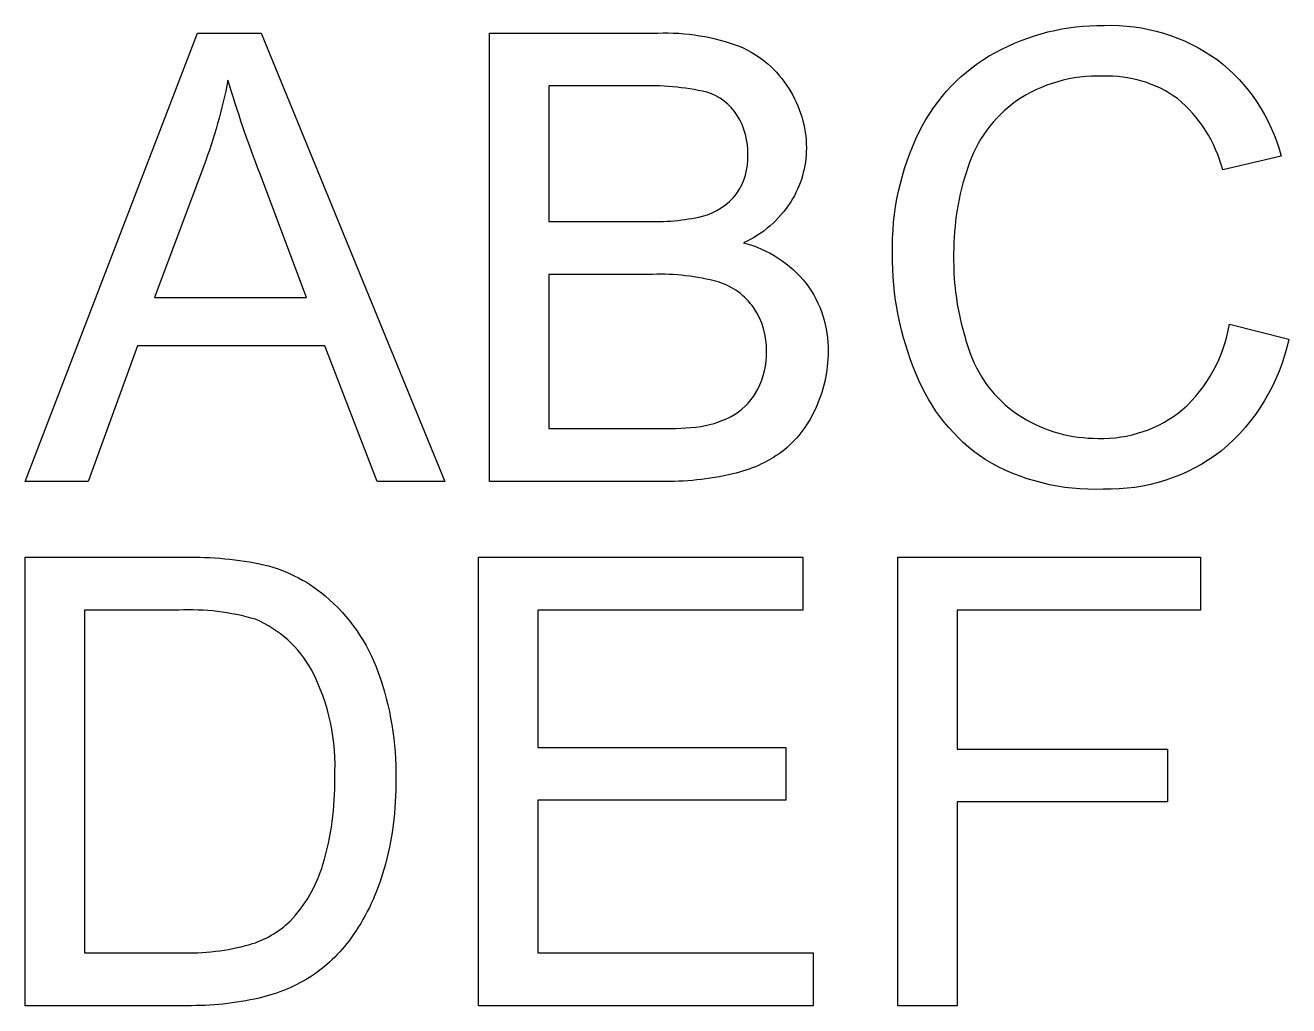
# Model space of a CAD drawing. Header units: millimetres. Extents: x 10 to 38.2, y -1.9 to 20.
import ezdxf

# ---------------------------------------------------------------- set-up
doc = ezdxf.new("R2010")
doc.units = ezdxf.units.MM
doc.layers.get('0').update_dxf_attribs({"lineweight": 25, "true_color": 0xffffff})

msp = doc.modelspace()

# ---------------------------------------------------------------- linework, layer by layer
at = {"flags": 128}
for points in [[(10, 9.829), (13.84, 19.829), (15.266, 19.829), (19.359, 9.829), (17.851, 9.829), (16.685, 12.858), (12.503, 12.858), (11.405, 9.829)], [(20.114, -1.859), (20.114, 8.141), (27.345, 8.141), (27.345, 6.961), (21.437, 6.961), (21.437, 3.898), (26.969, 3.898), (26.969, 2.725), (21.437, 2.725), (21.437, -0.679), (27.577, -0.679), (27.577, -1.859)], [(29.471, -1.859), (29.471, 8.141), (36.217, 8.141), (36.217, 6.961), (30.795, 6.961), (30.795, 3.864), (35.488, 3.864), (35.488, 2.684), (30.795, 2.684), (30.795, -1.859)]]:
    msp.add_lwpolyline(points, close=True, dxfattribs=at)
for points in [[(20.36, 9.829), (20.36, 19.829), (24.112, 19.829, -0.101345), (25.95, 19.526, -0.155055), (27.035, 18.591, -0.142579), (27.427, 17.271, -0.141304), (27.079, 16.064, -0.143013), (26.028, 15.15, -0.163538), (27.423, 14.243, -0.168329), (27.911, 12.729, -0.116197), (27.614, 11.422, -0.118811), (26.881, 10.491, -0.099101), (25.786, 9.997, -0.06112), (24.173, 9.829)], [(36.866, 13.336), (38.189, 13.001, -0.167453), (36.692, 10.515, -0.173432), (34.049, 9.659, -0.145701), (31.419, 10.317, -0.152604), (29.877, 12.224, -0.101451), (29.349, 14.905, -0.120062), (29.946, 17.63, -0.153347), (31.644, 19.396, -0.127948), (34.069, 20, -0.165199), (36.593, 19.236, -0.167022), (38.019, 17.087), (36.716, 16.78, 0.15602), (35.706, 18.37, 0.165889), (34.042, 18.868, 0.15893), (32.115, 18.315, 0.161763), (31.027, 16.832, 0.081983), (30.713, 14.911, 0.093314), (31.085, 12.684, 0.170262), (32.241, 11.262, 0.138492), (33.939, 10.791, 0.180382), (35.822, 11.432, 0.170149)], [(12.885, 13.936), (16.276, 13.936), (15.232, 16.705, -0.020028), (14.523, 18.779, -0.038979), (13.984, 16.869)], [(21.683, 15.628), (23.846, 15.628, 0.065947), (25.108, 15.744, 0.166525), (25.868, 16.241, 0.162771), (26.124, 17.115, 0.144165), (25.885, 17.991, 0.18321), (25.203, 18.51, 0.067339), (23.682, 18.649), (21.683, 18.649)], [(21.683, 11.01), (24.173, 11.01, 0.039395), (25.073, 11.057, 0.094848), (25.837, 11.33, 0.131837), (26.342, 11.886, 0.126312), (26.54, 12.729, 0.156179), (26.253, 13.701, 0.167295), (25.459, 14.28, 0.075144), (23.996, 14.447), (21.683, 14.447)], [(10, -1.859), (10, 8.141), (13.445, 8.141, -0.053594), (15.225, 7.997, -0.122267), (16.692, 7.281, -0.129875), (17.875, 5.573, -0.090537), (18.267, 3.195, -0.073284), (18.001, 1.176, -0.082637), (17.319, -0.28, -0.08939), (16.409, -1.187, -0.087885), (15.215, -1.689, -0.059487), (13.608, -1.859)], [(11.323, -0.679), (13.458, -0.679, 0.075838), (15.01, -0.495, 0.118299), (15.907, 0.023, 0.117505), (16.641, 1.289, 0.079086), (16.903, 3.216, 0.13488), (16.388, 5.627, 0.167119), (15.136, 6.756, 0.083906), (13.424, 6.961), (11.323, 6.961)]]:
    msp.add_lwpolyline(points, format="xyb", close=True, dxfattribs=at)

doc.saveas('drawing.dxf')
